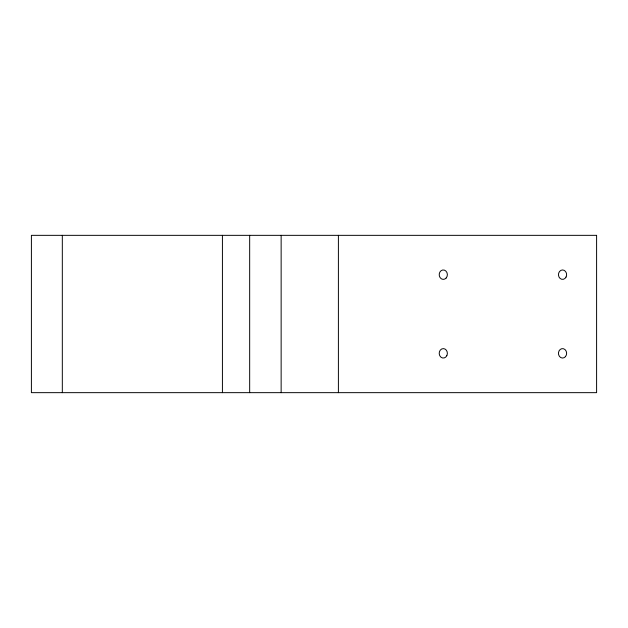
<?xml version="1.0" encoding="UTF-8"?>
<svg xmlns="http://www.w3.org/2000/svg" width="628" height="628" viewBox="0 0 628 628"><rect width="100%" height="100%" fill="white"/><g stroke="black" fill="none" stroke-linecap="round" stroke-linejoin="round"><path stroke-width="0.94" d="M338.398 235.343L338.398 392.657M281.14 235.343L281.14 392.657M249.669 235.343L249.669 392.657M222.422 235.343L222.422 392.657M62.321 235.343L62.321 392.657M596.6 235.343L31.4 235.343L31.4 392.657L596.6 392.657L596.6 235.343M566.079 277.026A4.718 4.09 -90 0 0 562.539 269.954A4.718 4.09 -90 0 0 558.999 277.026A4.718 4.09 -90 0 0 566.079 277.026M565.428 356.665A4.718 4.09 -90 0 0 563.599 348.768A4.718 4.09 -90 0 0 558.59 354.553A4.718 4.09 -90 0 0 565.428 356.665M446.178 278.008A4.718 4.09 -90 0 0 444.349 270.111A4.718 4.09 -90 0 0 439.341 275.888A4.718 4.09 -90 0 0 446.178 278.008M446.83 355.691A4.718 4.09 -90 0 0 443.29 348.611A4.718 4.09 -90 0 0 439.749 355.691A4.718 4.09 -90 0 0 446.83 355.691"/></g></svg>
